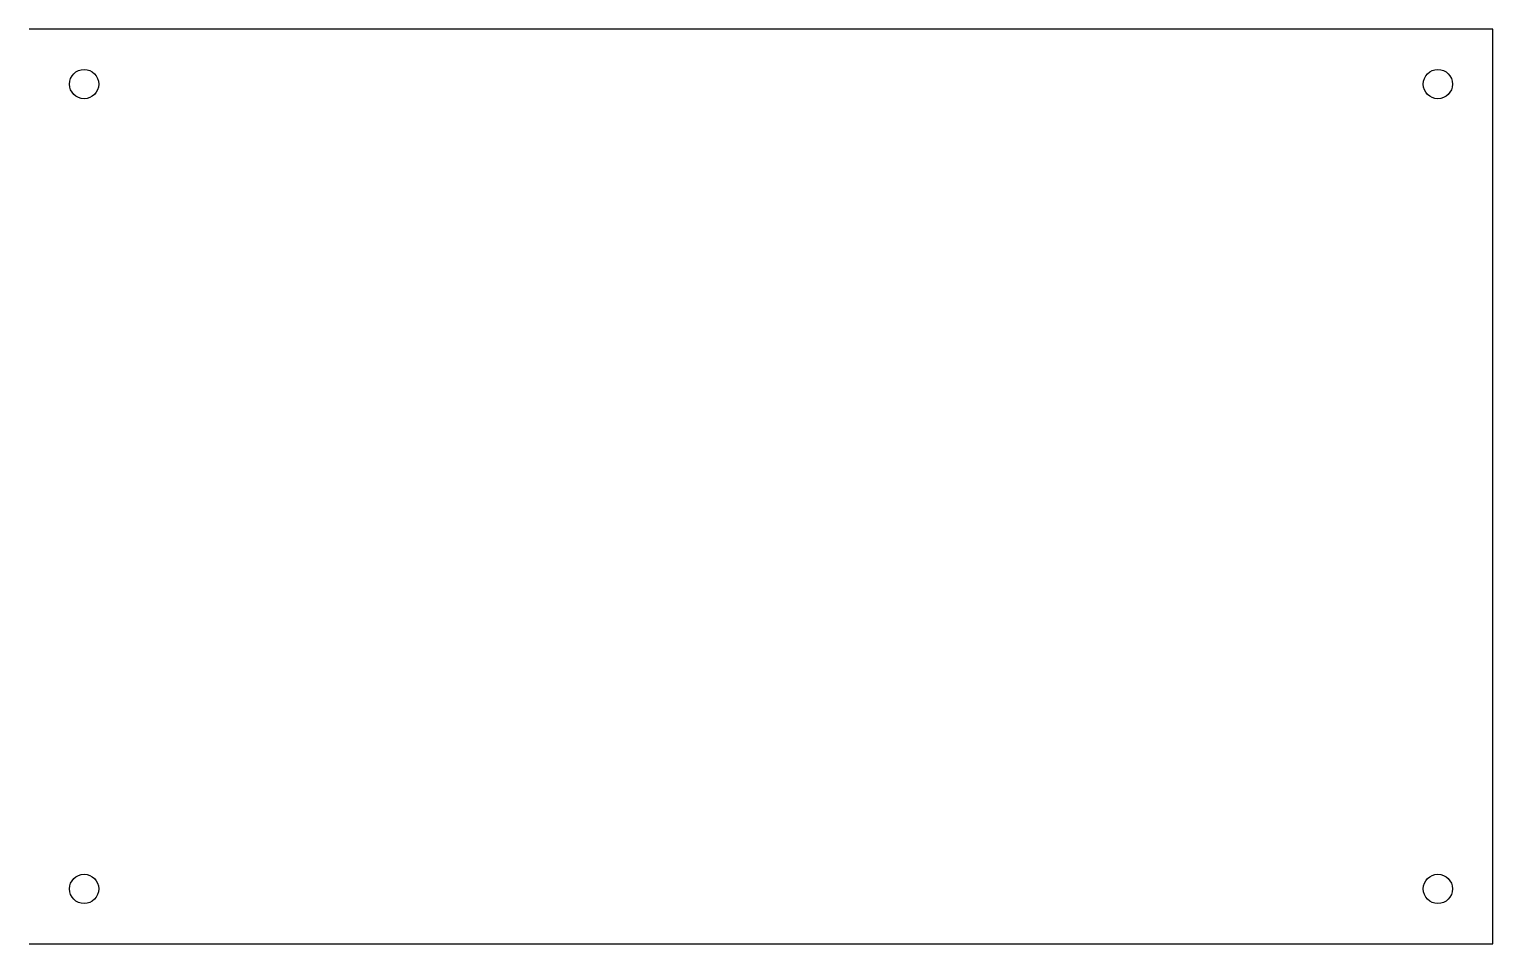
# Model space of a CAD drawing. Extents: x 0 to 160, y 0 to 100.
import ezdxf

# ---------------------------------------------------------------- set-up
doc = ezdxf.new("R2010")
doc.units = 0

msp = doc.modelspace()

# ---------------------------------------------------------------- linework, layer by layer
at = {"layer": 'Drill'}
for centre in [(6, 94), (154, 94), (6, 6), (154, 6)]:
    msp.add_circle(centre, 1.6, dxfattribs=at)
at = {"layer": 'Edge.Cuts'}
msp.add_lwpolyline([(0, 0), (160, 0), (160, 100), (0, 100)], dxfattribs=at)

doc.saveas('drawing.dxf')
